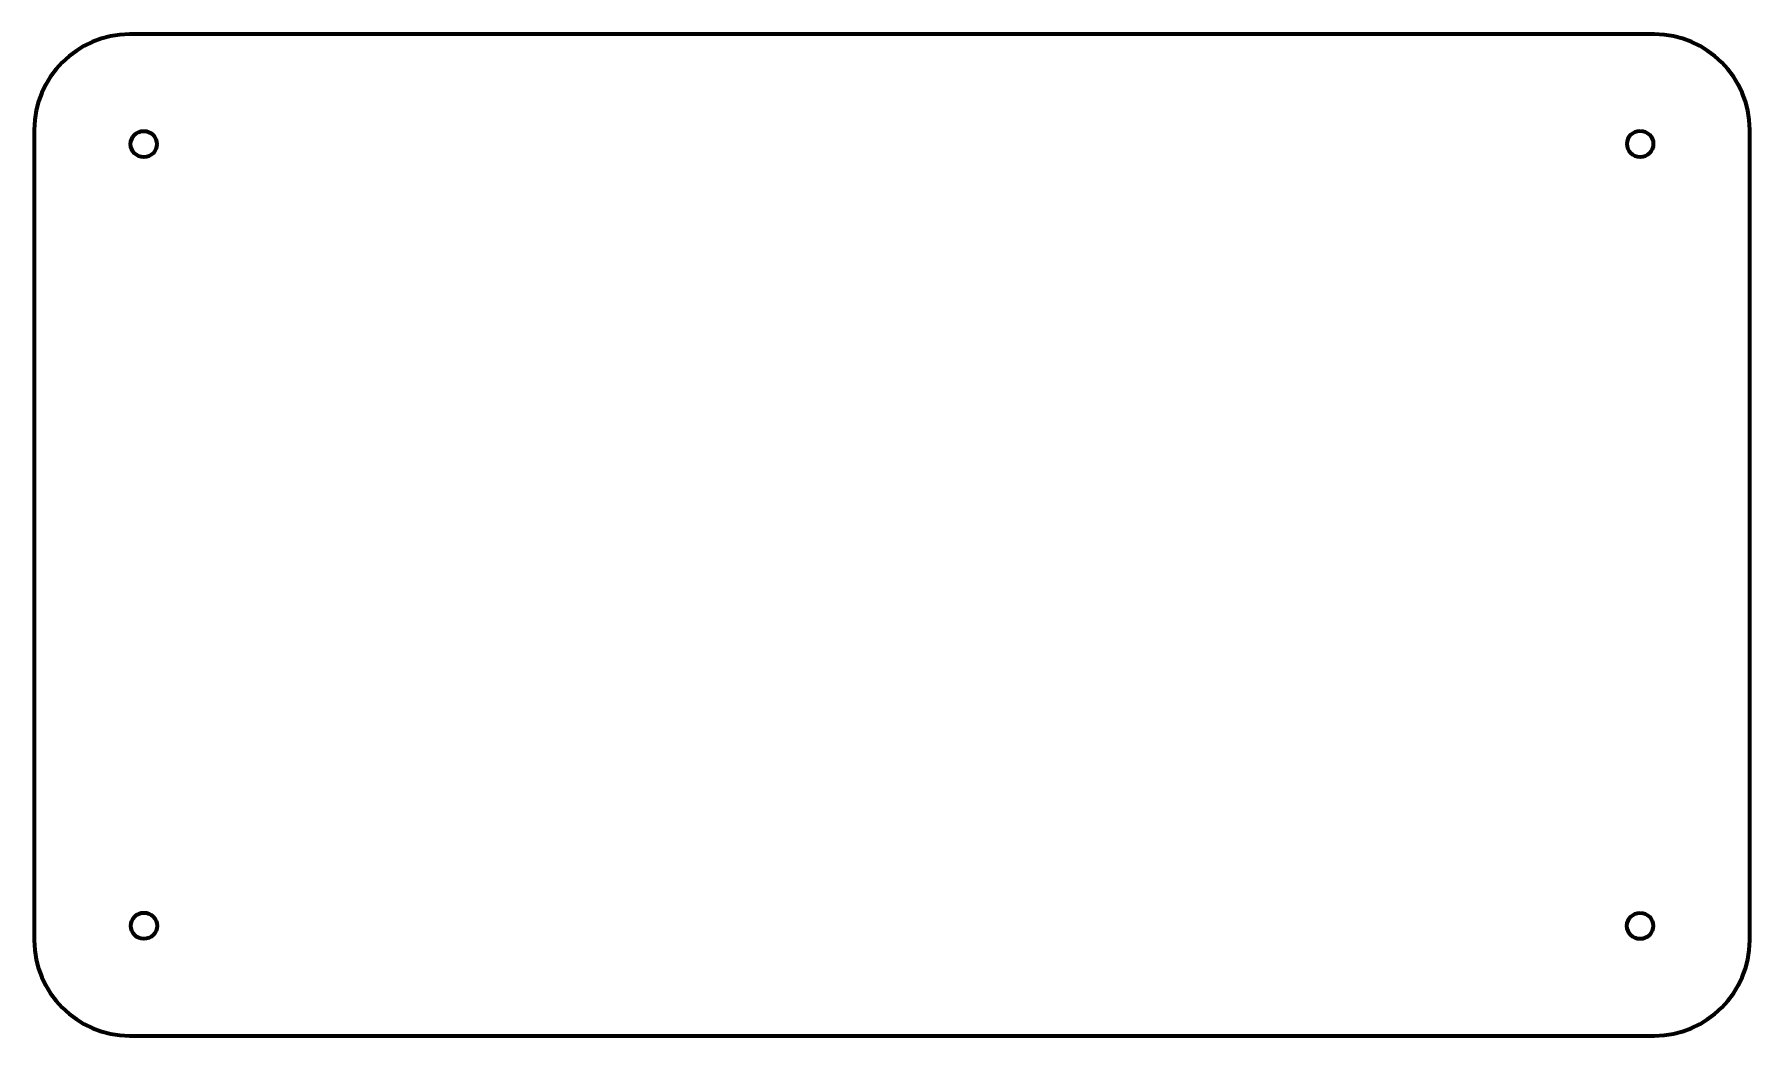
# Model space of a CAD drawing. Header units: millimetres. Extents: x 198 to 2265, y -986 to 144.
# Drawn here: x 200.6 to 560.6, y -552.6 to -342.6 of the extents above; entities that cross this region are included whole.
import ezdxf

# ---------------------------------------------------------------- set-up
doc = ezdxf.new("R2010")
doc.units = ezdxf.units.MM
doc.header["$MEASUREMENT"] = 0
doc.layers.add('Layer 1', color=7, linetype='Continuous')

msp = doc.modelspace()

# ---------------------------------------------------------------- linework, layer by layer
at = {"layer": 'Layer 1', "color": 250, "lineweight": 70}
for centre in [(223.5705, -365.5933), (537.6205, -365.5533), (223.6099, -529.5278), (537.6005, -529.5433)]:
    msp.add_ellipse(centre, major_axis=(0, 2.75), ratio=1, dxfattribs=at)
msp.add_open_spline([(220.6029, -342.5688), (220.6029, -342.5688), (540.6029, -342.5688), (540.6029, -342.5688), (551.6029, -342.5688), (560.6029, -351.5688), (560.6029, -362.5687), (560.6029, -362.5687), (560.6029, -532.5689), (560.6029, -532.5689), (560.6029, -543.5688), (551.6029, -552.5688), (540.6029, -552.5688), (540.6029, -552.5688), (220.6029, -552.5688), (220.6029, -552.5688), (209.603, -552.5688), (200.6029, -543.5688), (200.6029, -532.5689), (200.6029, -532.5689), (200.6029, -362.5687), (200.6029, -362.5687), (200.6029, -351.5688), (209.603, -342.5688), (220.6029, -342.5688)], degree=3, knots=[0, 0, 0, 0, 0.125, 0.125, 0.125, 0.25, 0.25, 0.25, 0.375, 0.375, 0.375, 0.5, 0.5, 0.5, 0.625, 0.625, 0.625, 0.75, 0.75, 0.75, 0.875, 0.875, 0.875, 1, 1, 1, 1], dxfattribs=at)

doc.saveas('drawing.dxf')
